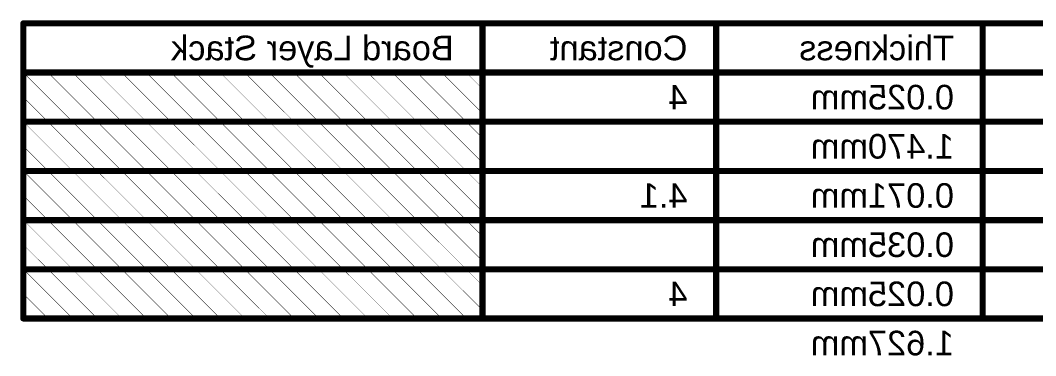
# Model space of a CAD drawing. Header units: inches. Extents: x -133 to 1, y -3 to 44.
# Drawn here: x -132.7 to -69.8, y 23.1 to 43.9 of the extents above; entities that cross this region are included whole.
import ezdxf

# ---------------------------------------------------------------- set-up
doc = ezdxf.new("R2010")
doc.units = ezdxf.units.IN
doc.layers.add('Dimensions', color=6, linetype='Continuous')
doc.styles.add('Arial', font='', dxfattribs={"height": 0.2})
doc.styles.get('Arial').set_extended_font_data('Arial')

msp = doc.modelspace()

# ---------------------------------------------------------------- linework, layer by layer
at = {"layer": 'Dimensions'}
for points in [[(-132.543, 43.663, 0.381, 0.381, 0), (0.516, 43.663, 0.381, 0.381, 0)], [(-132.543, 25.375, 0.381, 0.381, 0), (-132.543, 43.663, 0.381, 0.381, 0)], [(-104.103, 25.375, 0.381, 0.381, 0), (-104.103, 43.663, 0.381, 0.381, 0)], [(-89.629, 25.375, 0.381, 0.381, 0), (-89.629, 43.663, 0.381, 0.381, 0)], [(-73.123, 25.375, 0.381, 0.381, 0), (-73.123, 43.663, 0.381, 0.381, 0)], [(-132.543, 40.615, 0.381, 0.381, 0), (0.516, 40.615, 0.381, 0.381, 0)], [(-132.543, 40.615, 0.0254, 0.0254, 0), (-129.495, 37.567, 0.0254, 0.0254, 0)], [(-131.019, 40.615, 0.0254, 0.0254, 0), (-127.971, 37.567, 0.0254, 0.0254, 0)], [(-129.495, 40.615, 0.0254, 0.0254, 0), (-126.447, 37.567, 0.0254, 0.0254, 0)], [(-127.971, 40.615, 0.0254, 0.0254, 0), (-124.923, 37.567, 0.0254, 0.0254, 0)], [(-126.447, 40.615, 0.0254, 0.0254, 0), (-123.399, 37.567, 0.0254, 0.0254, 0)], [(-124.923, 40.615, 0.0254, 0.0254, 0), (-121.875, 37.567, 0.0254, 0.0254, 0)], [(-123.399, 40.615, 0.0254, 0.0254, 0), (-120.351, 37.567, 0.0254, 0.0254, 0)], [(-121.875, 40.615, 0.0254, 0.0254, 0), (-118.827, 37.567, 0.0254, 0.0254, 0)], [(-120.351, 40.615, 0.0254, 0.0254, 0), (-117.303, 37.567, 0.0254, 0.0254, 0)], [(-118.827, 40.615, 0.0254, 0.0254, 0), (-115.779, 37.567, 0.0254, 0.0254, 0)], [(-117.303, 40.615, 0.0254, 0.0254, 0), (-114.255, 37.567, 0.0254, 0.0254, 0)], [(-115.779, 40.615, 0.0254, 0.0254, 0), (-112.731, 37.567, 0.0254, 0.0254, 0)], [(-114.255, 40.615, 0.0254, 0.0254, 0), (-111.207, 37.567, 0.0254, 0.0254, 0)], [(-112.731, 40.615, 0.0254, 0.0254, 0), (-109.683, 37.567, 0.0254, 0.0254, 0)], [(-111.207, 40.615, 0.0254, 0.0254, 0), (-108.159, 37.567, 0.0254, 0.0254, 0)], [(-109.683, 40.615, 0.0254, 0.0254, 0), (-106.635, 37.567, 0.0254, 0.0254, 0)], [(-108.159, 40.615, 0.0254, 0.0254, 0), (-105.111, 37.567, 0.0254, 0.0254, 0)], [(-106.635, 40.615, 0.0254, 0.0254, 0), (-104.103, 38.083, 0.0254, 0.0254, 0)], [(-105.111, 40.615, 0.0254, 0.0254, 0), (-104.103, 39.607, 0.0254, 0.0254, 0)], [(-132.543, 39.091, 0.0254, 0.0254, 0), (-131.019, 37.567, 0.0254, 0.0254, 0)], [(-132.543, 37.567, 0.381, 0.381, 0), (-104.103, 37.567, 0.381, 0.381, 0)], [(-104.103, 37.567, 0.381, 0.381, 0), (-89.629, 37.567, 0.381, 0.381, 0)], [(-89.629, 37.567, 0.381, 0.381, 0), (-73.123, 37.567, 0.381, 0.381, 0)], [(-73.123, 37.567, 0.381, 0.381, 0), (-58.903, 37.567, 0.381, 0.381, 0)], [(-132.543, 37.567, 0.0254, 0.0254, 0), (-129.495, 34.519, 0.0254, 0.0254, 0)], [(-131.019, 37.567, 0.0254, 0.0254, 0), (-127.971, 34.519, 0.0254, 0.0254, 0)], [(-129.495, 37.567, 0.0254, 0.0254, 0), (-126.447, 34.519, 0.0254, 0.0254, 0)], [(-127.971, 37.567, 0.0254, 0.0254, 0), (-124.923, 34.519, 0.0254, 0.0254, 0)], [(-126.447, 37.567, 0.0254, 0.0254, 0), (-123.399, 34.519, 0.0254, 0.0254, 0)], [(-124.923, 37.567, 0.0254, 0.0254, 0), (-121.875, 34.519, 0.0254, 0.0254, 0)], [(-123.399, 37.567, 0.0254, 0.0254, 0), (-120.351, 34.519, 0.0254, 0.0254, 0)], [(-121.875, 37.567, 0.0254, 0.0254, 0), (-118.827, 34.519, 0.0254, 0.0254, 0)], [(-120.351, 37.567, 0.0254, 0.0254, 0), (-117.303, 34.519, 0.0254, 0.0254, 0)], [(-118.827, 37.567, 0.0254, 0.0254, 0), (-115.779, 34.519, 0.0254, 0.0254, 0)], [(-117.303, 37.567, 0.0254, 0.0254, 0), (-114.255, 34.519, 0.0254, 0.0254, 0)], [(-115.779, 37.567, 0.0254, 0.0254, 0), (-112.731, 34.519, 0.0254, 0.0254, 0)], [(-114.255, 37.567, 0.0254, 0.0254, 0), (-111.207, 34.519, 0.0254, 0.0254, 0)], [(-112.731, 37.567, 0.0254, 0.0254, 0), (-109.683, 34.519, 0.0254, 0.0254, 0)], [(-111.207, 37.567, 0.0254, 0.0254, 0), (-108.159, 34.519, 0.0254, 0.0254, 0)], [(-109.683, 37.567, 0.0254, 0.0254, 0), (-106.635, 34.519, 0.0254, 0.0254, 0)], [(-108.159, 37.567, 0.0254, 0.0254, 0), (-105.111, 34.519, 0.0254, 0.0254, 0)], [(-106.635, 37.567, 0.0254, 0.0254, 0), (-104.103, 35.035, 0.0254, 0.0254, 0)], [(-105.111, 37.567, 0.0254, 0.0254, 0), (-104.103, 36.559, 0.0254, 0.0254, 0)], [(-132.543, 36.043, 0.0254, 0.0254, 0), (-131.019, 34.519, 0.0254, 0.0254, 0)], [(-132.543, 34.519, 0.381, 0.381, 0), (-104.103, 34.519, 0.381, 0.381, 0)], [(-104.103, 34.519, 0.381, 0.381, 0), (-89.629, 34.519, 0.381, 0.381, 0)], [(-89.629, 34.519, 0.381, 0.381, 0), (-73.123, 34.519, 0.381, 0.381, 0)], [(-73.123, 34.519, 0.381, 0.381, 0), (-58.903, 34.519, 0.381, 0.381, 0)], [(-132.543, 34.519, 0.0254, 0.0254, 0), (-129.495, 31.471, 0.0254, 0.0254, 0)], [(-131.019, 34.519, 0.0254, 0.0254, 0), (-127.971, 31.471, 0.0254, 0.0254, 0)], [(-129.495, 34.519, 0.0254, 0.0254, 0), (-126.447, 31.471, 0.0254, 0.0254, 0)], [(-127.971, 34.519, 0.0254, 0.0254, 0), (-124.923, 31.471, 0.0254, 0.0254, 0)], [(-126.447, 34.519, 0.0254, 0.0254, 0), (-123.399, 31.471, 0.0254, 0.0254, 0)], [(-124.923, 34.519, 0.0254, 0.0254, 0), (-121.875, 31.471, 0.0254, 0.0254, 0)], [(-123.399, 34.519, 0.0254, 0.0254, 0), (-120.351, 31.471, 0.0254, 0.0254, 0)], [(-121.875, 34.519, 0.0254, 0.0254, 0), (-118.827, 31.471, 0.0254, 0.0254, 0)], [(-120.351, 34.519, 0.0254, 0.0254, 0), (-117.303, 31.471, 0.0254, 0.0254, 0)], [(-118.827, 34.519, 0.0254, 0.0254, 0), (-115.779, 31.471, 0.0254, 0.0254, 0)], [(-117.303, 34.519, 0.0254, 0.0254, 0), (-114.255, 31.471, 0.0254, 0.0254, 0)], [(-115.779, 34.519, 0.0254, 0.0254, 0), (-112.731, 31.471, 0.0254, 0.0254, 0)], [(-114.255, 34.519, 0.0254, 0.0254, 0), (-111.207, 31.471, 0.0254, 0.0254, 0)], [(-112.731, 34.519, 0.0254, 0.0254, 0), (-109.683, 31.471, 0.0254, 0.0254, 0)], [(-111.207, 34.519, 0.0254, 0.0254, 0), (-108.159, 31.471, 0.0254, 0.0254, 0)], [(-109.683, 34.519, 0.0254, 0.0254, 0), (-106.635, 31.471, 0.0254, 0.0254, 0)], [(-108.159, 34.519, 0.0254, 0.0254, 0), (-105.111, 31.471, 0.0254, 0.0254, 0)], [(-106.635, 34.519, 0.0254, 0.0254, 0), (-104.103, 31.987, 0.0254, 0.0254, 0)], [(-105.111, 34.519, 0.0254, 0.0254, 0), (-104.103, 33.511, 0.0254, 0.0254, 0)], [(-132.543, 32.995, 0.0254, 0.0254, 0), (-131.019, 31.471, 0.0254, 0.0254, 0)], [(-132.543, 31.471, 0.381, 0.381, 0), (-104.103, 31.471, 0.381, 0.381, 0)], [(-132.543, 31.471, 0.0254, 0.0254, 0), (-129.495, 28.423, 0.0254, 0.0254, 0)], [(-131.019, 31.471, 0.0254, 0.0254, 0), (-127.971, 28.423, 0.0254, 0.0254, 0)], [(-129.495, 31.471, 0.0254, 0.0254, 0), (-126.447, 28.423, 0.0254, 0.0254, 0)], [(-127.971, 31.471, 0.0254, 0.0254, 0), (-124.923, 28.423, 0.0254, 0.0254, 0)], [(-126.447, 31.471, 0.0254, 0.0254, 0), (-123.399, 28.423, 0.0254, 0.0254, 0)], [(-124.923, 31.471, 0.0254, 0.0254, 0), (-121.875, 28.423, 0.0254, 0.0254, 0)], [(-123.399, 31.471, 0.0254, 0.0254, 0), (-120.351, 28.423, 0.0254, 0.0254, 0)], [(-121.875, 31.471, 0.0254, 0.0254, 0), (-118.827, 28.423, 0.0254, 0.0254, 0)], [(-120.351, 31.471, 0.0254, 0.0254, 0), (-117.303, 28.423, 0.0254, 0.0254, 0)], [(-118.827, 31.471, 0.0254, 0.0254, 0), (-115.779, 28.423, 0.0254, 0.0254, 0)], [(-117.303, 31.471, 0.0254, 0.0254, 0), (-114.255, 28.423, 0.0254, 0.0254, 0)], [(-115.779, 31.471, 0.0254, 0.0254, 0), (-112.731, 28.423, 0.0254, 0.0254, 0)], [(-114.255, 31.471, 0.0254, 0.0254, 0), (-111.207, 28.423, 0.0254, 0.0254, 0)], [(-112.731, 31.471, 0.0254, 0.0254, 0), (-109.683, 28.423, 0.0254, 0.0254, 0)], [(-111.207, 31.471, 0.0254, 0.0254, 0), (-108.159, 28.423, 0.0254, 0.0254, 0)], [(-109.683, 31.471, 0.0254, 0.0254, 0), (-106.635, 28.423, 0.0254, 0.0254, 0)], [(-108.159, 31.471, 0.0254, 0.0254, 0), (-105.111, 28.423, 0.0254, 0.0254, 0)], [(-106.635, 31.471, 0.0254, 0.0254, 0), (-104.103, 28.939, 0.0254, 0.0254, 0)], [(-105.111, 31.471, 0.0254, 0.0254, 0), (-104.103, 30.463, 0.0254, 0.0254, 0)], [(-104.103, 31.471, 0.381, 0.381, 0), (-89.629, 31.471, 0.381, 0.381, 0)], [(-89.629, 31.471, 0.381, 0.381, 0), (-73.123, 31.471, 0.381, 0.381, 0)], [(-73.123, 31.471, 0.381, 0.381, 0), (-58.903, 31.471, 0.381, 0.381, 0)], [(-132.543, 29.947, 0.0254, 0.0254, 0), (-131.019, 28.423, 0.0254, 0.0254, 0)], [(-132.543, 28.423, 0.381, 0.381, 0), (-104.103, 28.423, 0.381, 0.381, 0)], [(-132.543, 28.423, 0.0254, 0.0254, 0), (-129.495, 25.375, 0.0254, 0.0254, 0)], [(-131.019, 28.423, 0.0254, 0.0254, 0), (-127.971, 25.375, 0.0254, 0.0254, 0)], [(-129.495, 28.423, 0.0254, 0.0254, 0), (-126.447, 25.375, 0.0254, 0.0254, 0)], [(-127.971, 28.423, 0.0254, 0.0254, 0), (-124.923, 25.375, 0.0254, 0.0254, 0)], [(-126.447, 28.423, 0.0254, 0.0254, 0), (-123.399, 25.375, 0.0254, 0.0254, 0)], [(-124.923, 28.423, 0.0254, 0.0254, 0), (-121.875, 25.375, 0.0254, 0.0254, 0)], [(-123.399, 28.423, 0.0254, 0.0254, 0), (-120.351, 25.375, 0.0254, 0.0254, 0)], [(-121.875, 28.423, 0.0254, 0.0254, 0), (-118.827, 25.375, 0.0254, 0.0254, 0)], [(-120.351, 28.423, 0.0254, 0.0254, 0), (-117.303, 25.375, 0.0254, 0.0254, 0)], [(-118.827, 28.423, 0.0254, 0.0254, 0), (-115.779, 25.375, 0.0254, 0.0254, 0)], [(-117.303, 28.423, 0.0254, 0.0254, 0), (-114.255, 25.375, 0.0254, 0.0254, 0)], [(-115.779, 28.423, 0.0254, 0.0254, 0), (-112.731, 25.375, 0.0254, 0.0254, 0)], [(-114.255, 28.423, 0.0254, 0.0254, 0), (-111.207, 25.375, 0.0254, 0.0254, 0)], [(-112.731, 28.423, 0.0254, 0.0254, 0), (-109.683, 25.375, 0.0254, 0.0254, 0)], [(-111.207, 28.423, 0.0254, 0.0254, 0), (-108.159, 25.375, 0.0254, 0.0254, 0)], [(-109.683, 28.423, 0.0254, 0.0254, 0), (-106.635, 25.375, 0.0254, 0.0254, 0)], [(-108.159, 28.423, 0.0254, 0.0254, 0), (-105.111, 25.375, 0.0254, 0.0254, 0)], [(-106.635, 28.423, 0.0254, 0.0254, 0), (-104.103, 25.891, 0.0254, 0.0254, 0)], [(-105.111, 28.423, 0.0254, 0.0254, 0), (-104.103, 27.415, 0.0254, 0.0254, 0)], [(-104.103, 28.423, 0.381, 0.381, 0), (-89.629, 28.423, 0.381, 0.381, 0)], [(-89.629, 28.423, 0.381, 0.381, 0), (-73.123, 28.423, 0.381, 0.381, 0)], [(-73.123, 28.423, 0.381, 0.381, 0), (-58.903, 28.423, 0.381, 0.381, 0)], [(-132.543, 26.899, 0.0254, 0.0254, 0), (-131.019, 25.375, 0.0254, 0.0254, 0)], [(-132.543, 25.375, 0.381, 0.381, 0), (-104.103, 25.375, 0.381, 0.381, 0)], [(-104.103, 25.375, 0.381, 0.381, 0), (-89.629, 25.375, 0.381, 0.381, 0)], [(-89.629, 25.375, 0.381, 0.381, 0), (-73.123, 25.375, 0.381, 0.381, 0)], [(-73.123, 25.375, 0.381, 0.381, 0), (-58.903, 25.375, 0.381, 0.381, 0)]]:
    msp.add_lwpolyline(points, format="xyseb", dxfattribs=at)
for points in [[(-132.639, 43.663, 0.191, 0.191, 1), (-132.448, 43.663, 0.191, 0.191, 1)], [(-132.639, 43.663, 0.191, 0.191, 1), (-132.448, 43.663, 0.191, 0.191, 1)], [(-104.199, 43.663, 0.191, 0.191, 1), (-104.008, 43.663, 0.191, 0.191, 1)], [(-89.724, 43.663, 0.191, 0.191, 1), (-89.534, 43.663, 0.191, 0.191, 1)], [(-73.218, 43.663, 0.191, 0.191, 1), (-73.028, 43.663, 0.191, 0.191, 1)], [(-132.639, 40.615, 0.191, 0.191, 1), (-132.448, 40.615, 0.191, 0.191, 1)], [(-132.55, 40.615, 0.0127, 0.0127, 1), (-132.537, 40.615, 0.0127, 0.0127, 1)], [(-131.026, 40.615, 0.0127, 0.0127, 1), (-131.013, 40.615, 0.0127, 0.0127, 1)], [(-129.502, 40.615, 0.0127, 0.0127, 1), (-129.489, 40.615, 0.0127, 0.0127, 1)], [(-127.978, 40.615, 0.0127, 0.0127, 1), (-127.965, 40.615, 0.0127, 0.0127, 1)], [(-126.454, 40.615, 0.0127, 0.0127, 1), (-126.441, 40.615, 0.0127, 0.0127, 1)], [(-124.93, 40.615, 0.0127, 0.0127, 1), (-124.917, 40.615, 0.0127, 0.0127, 1)], [(-123.406, 40.615, 0.0127, 0.0127, 1), (-123.393, 40.615, 0.0127, 0.0127, 1)], [(-121.882, 40.615, 0.0127, 0.0127, 1), (-121.869, 40.615, 0.0127, 0.0127, 1)], [(-120.358, 40.615, 0.0127, 0.0127, 1), (-120.345, 40.615, 0.0127, 0.0127, 1)], [(-118.834, 40.615, 0.0127, 0.0127, 1), (-118.821, 40.615, 0.0127, 0.0127, 1)], [(-117.31, 40.615, 0.0127, 0.0127, 1), (-117.297, 40.615, 0.0127, 0.0127, 1)], [(-115.786, 40.615, 0.0127, 0.0127, 1), (-115.773, 40.615, 0.0127, 0.0127, 1)], [(-114.262, 40.615, 0.0127, 0.0127, 1), (-114.249, 40.615, 0.0127, 0.0127, 1)], [(-112.738, 40.615, 0.0127, 0.0127, 1), (-112.725, 40.615, 0.0127, 0.0127, 1)], [(-111.214, 40.615, 0.0127, 0.0127, 1), (-111.201, 40.615, 0.0127, 0.0127, 1)], [(-109.69, 40.615, 0.0127, 0.0127, 1), (-109.677, 40.615, 0.0127, 0.0127, 1)], [(-108.166, 40.615, 0.0127, 0.0127, 1), (-108.153, 40.615, 0.0127, 0.0127, 1)], [(-106.642, 40.615, 0.0127, 0.0127, 1), (-106.629, 40.615, 0.0127, 0.0127, 1)], [(-105.118, 40.615, 0.0127, 0.0127, 1), (-105.105, 40.615, 0.0127, 0.0127, 1)], [(-132.55, 39.091, 0.0127, 0.0127, 1), (-132.537, 39.091, 0.0127, 0.0127, 1)], [(-104.11, 39.607, 0.0127, 0.0127, 1), (-104.097, 39.607, 0.0127, 0.0127, 1)], [(-132.639, 37.567, 0.191, 0.191, 1), (-132.448, 37.567, 0.191, 0.191, 1)], [(-104.199, 37.567, 0.191, 0.191, 1), (-104.008, 37.567, 0.191, 0.191, 1)], [(-104.199, 37.567, 0.191, 0.191, 1), (-104.008, 37.567, 0.191, 0.191, 1)], [(-104.11, 38.083, 0.0127, 0.0127, 1), (-104.097, 38.083, 0.0127, 0.0127, 1)], [(-89.724, 37.567, 0.191, 0.191, 1), (-89.534, 37.567, 0.191, 0.191, 1)], [(-89.724, 37.567, 0.191, 0.191, 1), (-89.534, 37.567, 0.191, 0.191, 1)], [(-73.218, 37.567, 0.191, 0.191, 1), (-73.028, 37.567, 0.191, 0.191, 1)], [(-73.218, 37.567, 0.191, 0.191, 1), (-73.028, 37.567, 0.191, 0.191, 1)], [(-132.55, 37.567, 0.0127, 0.0127, 1), (-132.537, 37.567, 0.0127, 0.0127, 1)], [(-131.026, 37.567, 0.0127, 0.0127, 1), (-131.013, 37.567, 0.0127, 0.0127, 1)], [(-131.026, 37.567, 0.0127, 0.0127, 1), (-131.013, 37.567, 0.0127, 0.0127, 1)], [(-129.502, 37.567, 0.0127, 0.0127, 1), (-129.489, 37.567, 0.0127, 0.0127, 1)], [(-129.502, 37.567, 0.0127, 0.0127, 1), (-129.489, 37.567, 0.0127, 0.0127, 1)], [(-127.978, 37.567, 0.0127, 0.0127, 1), (-127.965, 37.567, 0.0127, 0.0127, 1)], [(-127.978, 37.567, 0.0127, 0.0127, 1), (-127.965, 37.567, 0.0127, 0.0127, 1)], [(-126.454, 37.567, 0.0127, 0.0127, 1), (-126.441, 37.567, 0.0127, 0.0127, 1)], [(-126.454, 37.567, 0.0127, 0.0127, 1), (-126.441, 37.567, 0.0127, 0.0127, 1)], [(-124.93, 37.567, 0.0127, 0.0127, 1), (-124.917, 37.567, 0.0127, 0.0127, 1)], [(-124.93, 37.567, 0.0127, 0.0127, 1), (-124.917, 37.567, 0.0127, 0.0127, 1)], [(-123.406, 37.567, 0.0127, 0.0127, 1), (-123.393, 37.567, 0.0127, 0.0127, 1)], [(-123.406, 37.567, 0.0127, 0.0127, 1), (-123.393, 37.567, 0.0127, 0.0127, 1)], [(-121.882, 37.567, 0.0127, 0.0127, 1), (-121.869, 37.567, 0.0127, 0.0127, 1)], [(-121.882, 37.567, 0.0127, 0.0127, 1), (-121.869, 37.567, 0.0127, 0.0127, 1)], [(-120.358, 37.567, 0.0127, 0.0127, 1), (-120.345, 37.567, 0.0127, 0.0127, 1)], [(-120.358, 37.567, 0.0127, 0.0127, 1), (-120.345, 37.567, 0.0127, 0.0127, 1)], [(-118.834, 37.567, 0.0127, 0.0127, 1), (-118.821, 37.567, 0.0127, 0.0127, 1)], [(-118.834, 37.567, 0.0127, 0.0127, 1), (-118.821, 37.567, 0.0127, 0.0127, 1)], [(-117.31, 37.567, 0.0127, 0.0127, 1), (-117.297, 37.567, 0.0127, 0.0127, 1)], [(-117.31, 37.567, 0.0127, 0.0127, 1), (-117.297, 37.567, 0.0127, 0.0127, 1)], [(-115.786, 37.567, 0.0127, 0.0127, 1), (-115.773, 37.567, 0.0127, 0.0127, 1)], [(-115.786, 37.567, 0.0127, 0.0127, 1), (-115.773, 37.567, 0.0127, 0.0127, 1)], [(-114.262, 37.567, 0.0127, 0.0127, 1), (-114.249, 37.567, 0.0127, 0.0127, 1)], [(-114.262, 37.567, 0.0127, 0.0127, 1), (-114.249, 37.567, 0.0127, 0.0127, 1)], [(-112.738, 37.567, 0.0127, 0.0127, 1), (-112.725, 37.567, 0.0127, 0.0127, 1)], [(-112.738, 37.567, 0.0127, 0.0127, 1), (-112.725, 37.567, 0.0127, 0.0127, 1)], [(-111.214, 37.567, 0.0127, 0.0127, 1), (-111.201, 37.567, 0.0127, 0.0127, 1)], [(-111.214, 37.567, 0.0127, 0.0127, 1), (-111.201, 37.567, 0.0127, 0.0127, 1)], [(-109.69, 37.567, 0.0127, 0.0127, 1), (-109.677, 37.567, 0.0127, 0.0127, 1)], [(-109.69, 37.567, 0.0127, 0.0127, 1), (-109.677, 37.567, 0.0127, 0.0127, 1)], [(-108.166, 37.567, 0.0127, 0.0127, 1), (-108.153, 37.567, 0.0127, 0.0127, 1)], [(-108.166, 37.567, 0.0127, 0.0127, 1), (-108.153, 37.567, 0.0127, 0.0127, 1)], [(-106.642, 37.567, 0.0127, 0.0127, 1), (-106.629, 37.567, 0.0127, 0.0127, 1)], [(-106.642, 37.567, 0.0127, 0.0127, 1), (-106.629, 37.567, 0.0127, 0.0127, 1)], [(-105.118, 37.567, 0.0127, 0.0127, 1), (-105.105, 37.567, 0.0127, 0.0127, 1)], [(-105.118, 37.567, 0.0127, 0.0127, 1), (-105.105, 37.567, 0.0127, 0.0127, 1)], [(-104.11, 36.559, 0.0127, 0.0127, 1), (-104.097, 36.559, 0.0127, 0.0127, 1)], [(-132.55, 36.043, 0.0127, 0.0127, 1), (-132.537, 36.043, 0.0127, 0.0127, 1)], [(-132.639, 34.519, 0.191, 0.191, 1), (-132.448, 34.519, 0.191, 0.191, 1)], [(-104.199, 34.519, 0.191, 0.191, 1), (-104.008, 34.519, 0.191, 0.191, 1)], [(-104.199, 34.519, 0.191, 0.191, 1), (-104.008, 34.519, 0.191, 0.191, 1)], [(-104.11, 35.035, 0.0127, 0.0127, 1), (-104.097, 35.035, 0.0127, 0.0127, 1)], [(-89.724, 34.519, 0.191, 0.191, 1), (-89.534, 34.519, 0.191, 0.191, 1)], [(-89.724, 34.519, 0.191, 0.191, 1), (-89.534, 34.519, 0.191, 0.191, 1)], [(-73.218, 34.519, 0.191, 0.191, 1), (-73.028, 34.519, 0.191, 0.191, 1)], [(-73.218, 34.519, 0.191, 0.191, 1), (-73.028, 34.519, 0.191, 0.191, 1)], [(-132.55, 34.519, 0.0127, 0.0127, 1), (-132.537, 34.519, 0.0127, 0.0127, 1)], [(-131.026, 34.519, 0.0127, 0.0127, 1), (-131.013, 34.519, 0.0127, 0.0127, 1)], [(-131.026, 34.519, 0.0127, 0.0127, 1), (-131.013, 34.519, 0.0127, 0.0127, 1)], [(-129.502, 34.519, 0.0127, 0.0127, 1), (-129.489, 34.519, 0.0127, 0.0127, 1)], [(-129.502, 34.519, 0.0127, 0.0127, 1), (-129.489, 34.519, 0.0127, 0.0127, 1)], [(-127.978, 34.519, 0.0127, 0.0127, 1), (-127.965, 34.519, 0.0127, 0.0127, 1)], [(-127.978, 34.519, 0.0127, 0.0127, 1), (-127.965, 34.519, 0.0127, 0.0127, 1)], [(-126.454, 34.519, 0.0127, 0.0127, 1), (-126.441, 34.519, 0.0127, 0.0127, 1)], [(-126.454, 34.519, 0.0127, 0.0127, 1), (-126.441, 34.519, 0.0127, 0.0127, 1)], [(-124.93, 34.519, 0.0127, 0.0127, 1), (-124.917, 34.519, 0.0127, 0.0127, 1)], [(-124.93, 34.519, 0.0127, 0.0127, 1), (-124.917, 34.519, 0.0127, 0.0127, 1)], [(-123.406, 34.519, 0.0127, 0.0127, 1), (-123.393, 34.519, 0.0127, 0.0127, 1)], [(-123.406, 34.519, 0.0127, 0.0127, 1), (-123.393, 34.519, 0.0127, 0.0127, 1)], [(-121.882, 34.519, 0.0127, 0.0127, 1), (-121.869, 34.519, 0.0127, 0.0127, 1)], [(-121.882, 34.519, 0.0127, 0.0127, 1), (-121.869, 34.519, 0.0127, 0.0127, 1)], [(-120.358, 34.519, 0.0127, 0.0127, 1), (-120.345, 34.519, 0.0127, 0.0127, 1)], [(-120.358, 34.519, 0.0127, 0.0127, 1), (-120.345, 34.519, 0.0127, 0.0127, 1)], [(-118.834, 34.519, 0.0127, 0.0127, 1), (-118.821, 34.519, 0.0127, 0.0127, 1)], [(-118.834, 34.519, 0.0127, 0.0127, 1), (-118.821, 34.519, 0.0127, 0.0127, 1)], [(-117.31, 34.519, 0.0127, 0.0127, 1), (-117.297, 34.519, 0.0127, 0.0127, 1)], [(-117.31, 34.519, 0.0127, 0.0127, 1), (-117.297, 34.519, 0.0127, 0.0127, 1)], [(-115.786, 34.519, 0.0127, 0.0127, 1), (-115.773, 34.519, 0.0127, 0.0127, 1)], [(-115.786, 34.519, 0.0127, 0.0127, 1), (-115.773, 34.519, 0.0127, 0.0127, 1)], [(-114.262, 34.519, 0.0127, 0.0127, 1), (-114.249, 34.519, 0.0127, 0.0127, 1)], [(-114.262, 34.519, 0.0127, 0.0127, 1), (-114.249, 34.519, 0.0127, 0.0127, 1)], [(-112.738, 34.519, 0.0127, 0.0127, 1), (-112.725, 34.519, 0.0127, 0.0127, 1)], [(-112.738, 34.519, 0.0127, 0.0127, 1), (-112.725, 34.519, 0.0127, 0.0127, 1)], [(-111.214, 34.519, 0.0127, 0.0127, 1), (-111.201, 34.519, 0.0127, 0.0127, 1)], [(-111.214, 34.519, 0.0127, 0.0127, 1), (-111.201, 34.519, 0.0127, 0.0127, 1)], [(-109.69, 34.519, 0.0127, 0.0127, 1), (-109.677, 34.519, 0.0127, 0.0127, 1)], [(-109.69, 34.519, 0.0127, 0.0127, 1), (-109.677, 34.519, 0.0127, 0.0127, 1)], [(-108.166, 34.519, 0.0127, 0.0127, 1), (-108.153, 34.519, 0.0127, 0.0127, 1)], [(-108.166, 34.519, 0.0127, 0.0127, 1), (-108.153, 34.519, 0.0127, 0.0127, 1)], [(-106.642, 34.519, 0.0127, 0.0127, 1), (-106.629, 34.519, 0.0127, 0.0127, 1)], [(-106.642, 34.519, 0.0127, 0.0127, 1), (-106.629, 34.519, 0.0127, 0.0127, 1)], [(-105.118, 34.519, 0.0127, 0.0127, 1), (-105.105, 34.519, 0.0127, 0.0127, 1)], [(-105.118, 34.519, 0.0127, 0.0127, 1), (-105.105, 34.519, 0.0127, 0.0127, 1)], [(-104.11, 33.511, 0.0127, 0.0127, 1), (-104.097, 33.511, 0.0127, 0.0127, 1)], [(-132.55, 32.995, 0.0127, 0.0127, 1), (-132.537, 32.995, 0.0127, 0.0127, 1)], [(-132.639, 31.471, 0.191, 0.191, 1), (-132.448, 31.471, 0.191, 0.191, 1)], [(-132.55, 31.471, 0.0127, 0.0127, 1), (-132.537, 31.471, 0.0127, 0.0127, 1)], [(-131.026, 31.471, 0.0127, 0.0127, 1), (-131.013, 31.471, 0.0127, 0.0127, 1)], [(-131.026, 31.471, 0.0127, 0.0127, 1), (-131.013, 31.471, 0.0127, 0.0127, 1)], [(-129.502, 31.471, 0.0127, 0.0127, 1), (-129.489, 31.471, 0.0127, 0.0127, 1)], [(-129.502, 31.471, 0.0127, 0.0127, 1), (-129.489, 31.471, 0.0127, 0.0127, 1)], [(-127.978, 31.471, 0.0127, 0.0127, 1), (-127.965, 31.471, 0.0127, 0.0127, 1)], [(-127.978, 31.471, 0.0127, 0.0127, 1), (-127.965, 31.471, 0.0127, 0.0127, 1)], [(-126.454, 31.471, 0.0127, 0.0127, 1), (-126.441, 31.471, 0.0127, 0.0127, 1)], [(-126.454, 31.471, 0.0127, 0.0127, 1), (-126.441, 31.471, 0.0127, 0.0127, 1)], [(-124.93, 31.471, 0.0127, 0.0127, 1), (-124.917, 31.471, 0.0127, 0.0127, 1)], [(-124.93, 31.471, 0.0127, 0.0127, 1), (-124.917, 31.471, 0.0127, 0.0127, 1)], [(-123.406, 31.471, 0.0127, 0.0127, 1), (-123.393, 31.471, 0.0127, 0.0127, 1)], [(-123.406, 31.471, 0.0127, 0.0127, 1), (-123.393, 31.471, 0.0127, 0.0127, 1)], [(-121.882, 31.471, 0.0127, 0.0127, 1), (-121.869, 31.471, 0.0127, 0.0127, 1)], [(-121.882, 31.471, 0.0127, 0.0127, 1), (-121.869, 31.471, 0.0127, 0.0127, 1)], [(-120.358, 31.471, 0.0127, 0.0127, 1), (-120.345, 31.471, 0.0127, 0.0127, 1)], [(-120.358, 31.471, 0.0127, 0.0127, 1), (-120.345, 31.471, 0.0127, 0.0127, 1)], [(-118.834, 31.471, 0.0127, 0.0127, 1), (-118.821, 31.471, 0.0127, 0.0127, 1)], [(-118.834, 31.471, 0.0127, 0.0127, 1), (-118.821, 31.471, 0.0127, 0.0127, 1)], [(-117.31, 31.471, 0.0127, 0.0127, 1), (-117.297, 31.471, 0.0127, 0.0127, 1)], [(-117.31, 31.471, 0.0127, 0.0127, 1), (-117.297, 31.471, 0.0127, 0.0127, 1)], [(-115.786, 31.471, 0.0127, 0.0127, 1), (-115.773, 31.471, 0.0127, 0.0127, 1)], [(-115.786, 31.471, 0.0127, 0.0127, 1), (-115.773, 31.471, 0.0127, 0.0127, 1)], [(-114.262, 31.471, 0.0127, 0.0127, 1), (-114.249, 31.471, 0.0127, 0.0127, 1)], [(-114.262, 31.471, 0.0127, 0.0127, 1), (-114.249, 31.471, 0.0127, 0.0127, 1)], [(-112.738, 31.471, 0.0127, 0.0127, 1), (-112.725, 31.471, 0.0127, 0.0127, 1)], [(-112.738, 31.471, 0.0127, 0.0127, 1), (-112.725, 31.471, 0.0127, 0.0127, 1)], [(-111.214, 31.471, 0.0127, 0.0127, 1), (-111.201, 31.471, 0.0127, 0.0127, 1)], [(-111.214, 31.471, 0.0127, 0.0127, 1), (-111.201, 31.471, 0.0127, 0.0127, 1)], [(-109.69, 31.471, 0.0127, 0.0127, 1), (-109.677, 31.471, 0.0127, 0.0127, 1)], [(-109.69, 31.471, 0.0127, 0.0127, 1), (-109.677, 31.471, 0.0127, 0.0127, 1)], [(-108.166, 31.471, 0.0127, 0.0127, 1), (-108.153, 31.471, 0.0127, 0.0127, 1)], [(-108.166, 31.471, 0.0127, 0.0127, 1), (-108.153, 31.471, 0.0127, 0.0127, 1)], [(-106.642, 31.471, 0.0127, 0.0127, 1), (-106.629, 31.471, 0.0127, 0.0127, 1)], [(-106.642, 31.471, 0.0127, 0.0127, 1), (-106.629, 31.471, 0.0127, 0.0127, 1)], [(-105.118, 31.471, 0.0127, 0.0127, 1), (-105.105, 31.471, 0.0127, 0.0127, 1)], [(-105.118, 31.471, 0.0127, 0.0127, 1), (-105.105, 31.471, 0.0127, 0.0127, 1)], [(-104.199, 31.471, 0.191, 0.191, 1), (-104.008, 31.471, 0.191, 0.191, 1)], [(-104.199, 31.471, 0.191, 0.191, 1), (-104.008, 31.471, 0.191, 0.191, 1)], [(-104.11, 31.987, 0.0127, 0.0127, 1), (-104.097, 31.987, 0.0127, 0.0127, 1)], [(-89.724, 31.471, 0.191, 0.191, 1), (-89.534, 31.471, 0.191, 0.191, 1)], [(-89.724, 31.471, 0.191, 0.191, 1), (-89.534, 31.471, 0.191, 0.191, 1)], [(-73.218, 31.471, 0.191, 0.191, 1), (-73.028, 31.471, 0.191, 0.191, 1)], [(-73.218, 31.471, 0.191, 0.191, 1), (-73.028, 31.471, 0.191, 0.191, 1)], [(-104.11, 30.463, 0.0127, 0.0127, 1), (-104.097, 30.463, 0.0127, 0.0127, 1)], [(-132.55, 29.947, 0.0127, 0.0127, 1), (-132.537, 29.947, 0.0127, 0.0127, 1)], [(-104.11, 28.939, 0.0127, 0.0127, 1), (-104.097, 28.939, 0.0127, 0.0127, 1)], [(-132.639, 28.423, 0.191, 0.191, 1), (-132.448, 28.423, 0.191, 0.191, 1)], [(-132.55, 28.423, 0.0127, 0.0127, 1), (-132.537, 28.423, 0.0127, 0.0127, 1)], [(-131.026, 28.423, 0.0127, 0.0127, 1), (-131.013, 28.423, 0.0127, 0.0127, 1)], [(-131.026, 28.423, 0.0127, 0.0127, 1), (-131.013, 28.423, 0.0127, 0.0127, 1)], [(-129.502, 28.423, 0.0127, 0.0127, 1), (-129.489, 28.423, 0.0127, 0.0127, 1)], [(-129.502, 28.423, 0.0127, 0.0127, 1), (-129.489, 28.423, 0.0127, 0.0127, 1)], [(-127.978, 28.423, 0.0127, 0.0127, 1), (-127.965, 28.423, 0.0127, 0.0127, 1)], [(-127.978, 28.423, 0.0127, 0.0127, 1), (-127.965, 28.423, 0.0127, 0.0127, 1)], [(-126.454, 28.423, 0.0127, 0.0127, 1), (-126.441, 28.423, 0.0127, 0.0127, 1)], [(-126.454, 28.423, 0.0127, 0.0127, 1), (-126.441, 28.423, 0.0127, 0.0127, 1)], [(-124.93, 28.423, 0.0127, 0.0127, 1), (-124.917, 28.423, 0.0127, 0.0127, 1)], [(-124.93, 28.423, 0.0127, 0.0127, 1), (-124.917, 28.423, 0.0127, 0.0127, 1)], [(-123.406, 28.423, 0.0127, 0.0127, 1), (-123.393, 28.423, 0.0127, 0.0127, 1)], [(-123.406, 28.423, 0.0127, 0.0127, 1), (-123.393, 28.423, 0.0127, 0.0127, 1)], [(-121.882, 28.423, 0.0127, 0.0127, 1), (-121.869, 28.423, 0.0127, 0.0127, 1)], [(-121.882, 28.423, 0.0127, 0.0127, 1), (-121.869, 28.423, 0.0127, 0.0127, 1)], [(-120.358, 28.423, 0.0127, 0.0127, 1), (-120.345, 28.423, 0.0127, 0.0127, 1)], [(-120.358, 28.423, 0.0127, 0.0127, 1), (-120.345, 28.423, 0.0127, 0.0127, 1)], [(-118.834, 28.423, 0.0127, 0.0127, 1), (-118.821, 28.423, 0.0127, 0.0127, 1)], [(-118.834, 28.423, 0.0127, 0.0127, 1), (-118.821, 28.423, 0.0127, 0.0127, 1)], [(-117.31, 28.423, 0.0127, 0.0127, 1), (-117.297, 28.423, 0.0127, 0.0127, 1)], [(-117.31, 28.423, 0.0127, 0.0127, 1), (-117.297, 28.423, 0.0127, 0.0127, 1)], [(-115.786, 28.423, 0.0127, 0.0127, 1), (-115.773, 28.423, 0.0127, 0.0127, 1)], [(-115.786, 28.423, 0.0127, 0.0127, 1), (-115.773, 28.423, 0.0127, 0.0127, 1)], [(-114.262, 28.423, 0.0127, 0.0127, 1), (-114.249, 28.423, 0.0127, 0.0127, 1)], [(-114.262, 28.423, 0.0127, 0.0127, 1), (-114.249, 28.423, 0.0127, 0.0127, 1)], [(-112.738, 28.423, 0.0127, 0.0127, 1), (-112.725, 28.423, 0.0127, 0.0127, 1)], [(-112.738, 28.423, 0.0127, 0.0127, 1), (-112.725, 28.423, 0.0127, 0.0127, 1)], [(-111.214, 28.423, 0.0127, 0.0127, 1), (-111.201, 28.423, 0.0127, 0.0127, 1)], [(-111.214, 28.423, 0.0127, 0.0127, 1), (-111.201, 28.423, 0.0127, 0.0127, 1)], [(-109.69, 28.423, 0.0127, 0.0127, 1), (-109.677, 28.423, 0.0127, 0.0127, 1)], [(-109.69, 28.423, 0.0127, 0.0127, 1), (-109.677, 28.423, 0.0127, 0.0127, 1)], [(-108.166, 28.423, 0.0127, 0.0127, 1), (-108.153, 28.423, 0.0127, 0.0127, 1)], [(-108.166, 28.423, 0.0127, 0.0127, 1), (-108.153, 28.423, 0.0127, 0.0127, 1)], [(-106.642, 28.423, 0.0127, 0.0127, 1), (-106.629, 28.423, 0.0127, 0.0127, 1)], [(-106.642, 28.423, 0.0127, 0.0127, 1), (-106.629, 28.423, 0.0127, 0.0127, 1)], [(-105.118, 28.423, 0.0127, 0.0127, 1), (-105.105, 28.423, 0.0127, 0.0127, 1)], [(-105.118, 28.423, 0.0127, 0.0127, 1), (-105.105, 28.423, 0.0127, 0.0127, 1)], [(-104.199, 28.423, 0.191, 0.191, 1), (-104.008, 28.423, 0.191, 0.191, 1)], [(-104.199, 28.423, 0.191, 0.191, 1), (-104.008, 28.423, 0.191, 0.191, 1)], [(-89.724, 28.423, 0.191, 0.191, 1), (-89.534, 28.423, 0.191, 0.191, 1)], [(-89.724, 28.423, 0.191, 0.191, 1), (-89.534, 28.423, 0.191, 0.191, 1)], [(-73.218, 28.423, 0.191, 0.191, 1), (-73.028, 28.423, 0.191, 0.191, 1)], [(-73.218, 28.423, 0.191, 0.191, 1), (-73.028, 28.423, 0.191, 0.191, 1)], [(-104.11, 27.415, 0.0127, 0.0127, 1), (-104.097, 27.415, 0.0127, 0.0127, 1)], [(-132.55, 26.899, 0.0127, 0.0127, 1), (-132.537, 26.899, 0.0127, 0.0127, 1)], [(-104.11, 25.891, 0.0127, 0.0127, 1), (-104.097, 25.891, 0.0127, 0.0127, 1)], [(-132.639, 25.375, 0.191, 0.191, 1), (-132.448, 25.375, 0.191, 0.191, 1)], [(-132.639, 25.375, 0.191, 0.191, 1), (-132.448, 25.375, 0.191, 0.191, 1)], [(-131.026, 25.375, 0.0127, 0.0127, 1), (-131.013, 25.375, 0.0127, 0.0127, 1)], [(-129.502, 25.375, 0.0127, 0.0127, 1), (-129.489, 25.375, 0.0127, 0.0127, 1)], [(-127.978, 25.375, 0.0127, 0.0127, 1), (-127.965, 25.375, 0.0127, 0.0127, 1)], [(-126.454, 25.375, 0.0127, 0.0127, 1), (-126.441, 25.375, 0.0127, 0.0127, 1)], [(-124.93, 25.375, 0.0127, 0.0127, 1), (-124.917, 25.375, 0.0127, 0.0127, 1)], [(-123.406, 25.375, 0.0127, 0.0127, 1), (-123.393, 25.375, 0.0127, 0.0127, 1)], [(-121.882, 25.375, 0.0127, 0.0127, 1), (-121.869, 25.375, 0.0127, 0.0127, 1)], [(-120.358, 25.375, 0.0127, 0.0127, 1), (-120.345, 25.375, 0.0127, 0.0127, 1)], [(-118.834, 25.375, 0.0127, 0.0127, 1), (-118.821, 25.375, 0.0127, 0.0127, 1)], [(-117.31, 25.375, 0.0127, 0.0127, 1), (-117.297, 25.375, 0.0127, 0.0127, 1)], [(-115.786, 25.375, 0.0127, 0.0127, 1), (-115.773, 25.375, 0.0127, 0.0127, 1)], [(-114.262, 25.375, 0.0127, 0.0127, 1), (-114.249, 25.375, 0.0127, 0.0127, 1)], [(-112.738, 25.375, 0.0127, 0.0127, 1), (-112.725, 25.375, 0.0127, 0.0127, 1)], [(-111.214, 25.375, 0.0127, 0.0127, 1), (-111.201, 25.375, 0.0127, 0.0127, 1)], [(-109.69, 25.375, 0.0127, 0.0127, 1), (-109.677, 25.375, 0.0127, 0.0127, 1)], [(-108.166, 25.375, 0.0127, 0.0127, 1), (-108.153, 25.375, 0.0127, 0.0127, 1)], [(-106.642, 25.375, 0.0127, 0.0127, 1), (-106.629, 25.375, 0.0127, 0.0127, 1)], [(-105.118, 25.375, 0.0127, 0.0127, 1), (-105.105, 25.375, 0.0127, 0.0127, 1)], [(-104.199, 25.375, 0.191, 0.191, 1), (-104.008, 25.375, 0.191, 0.191, 1)], [(-104.199, 25.375, 0.191, 0.191, 1), (-104.008, 25.375, 0.191, 0.191, 1)], [(-104.199, 25.375, 0.191, 0.191, 1), (-104.008, 25.375, 0.191, 0.191, 1)], [(-89.724, 25.375, 0.191, 0.191, 1), (-89.534, 25.375, 0.191, 0.191, 1)], [(-89.724, 25.375, 0.191, 0.191, 1), (-89.534, 25.375, 0.191, 0.191, 1)], [(-89.724, 25.375, 0.191, 0.191, 1), (-89.534, 25.375, 0.191, 0.191, 1)], [(-73.218, 25.375, 0.191, 0.191, 1), (-73.028, 25.375, 0.191, 0.191, 1)], [(-73.218, 25.375, 0.191, 0.191, 1), (-73.028, 25.375, 0.191, 0.191, 1)], [(-73.218, 25.375, 0.191, 0.191, 1), (-73.028, 25.375, 0.191, 0.191, 1)]]:
    msp.add_lwpolyline(points, format="xyseb", close=True, dxfattribs=at)

# ---------------------------------------------------------------- texts
at = {"layer": 'Dimensions', "style": 'Arial', "text_generation_flag": 2}
for s, p in [('Board Layer Stack', (-105.881, 41.377)), ('Constant', (-91.407, 41.377)), ('Thickness', (-74.901, 41.377)), ('4', (-91.407, 38.329)), ('0.025mm', (-74.901, 38.329)), ('1.470mm', (-74.901, 35.281)), ('4.1', (-91.407, 32.233)), ('0.071mm', (-74.901, 32.233)), ('0.035mm', (-74.901, 29.185)), ('0.025mm', (-74.901, 26.137)), ('4', (-91.407, 26.137)), ('1.627mm', (-74.901, 23.089))]:
    msp.add_text(s, height=1.524, rotation=360, dxfattribs=at).set_placement(p)

doc.saveas('drawing.dxf')
